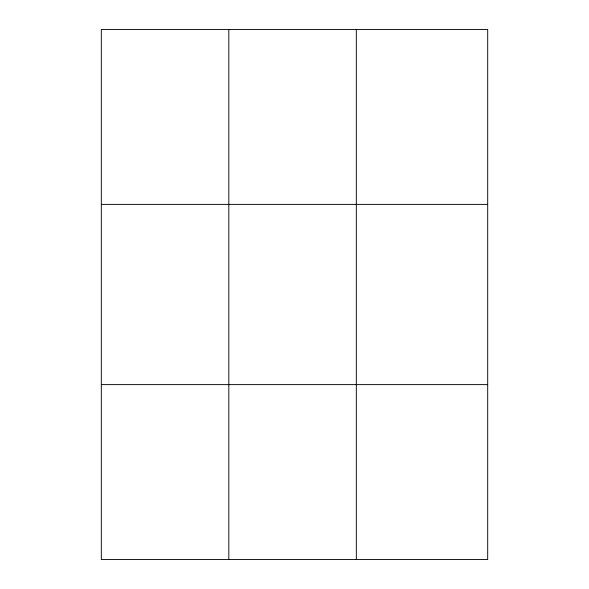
<?xml version="1.0" encoding="UTF-8"?>
<svg xmlns="http://www.w3.org/2000/svg" width="589" height="589" viewBox="0 0 589 589"><rect width="100%" height="100%" fill="white"/><g stroke="black" fill="none" stroke-linecap="round" stroke-linejoin="round"><path stroke-width="0.88" d="M228.819 559.55L228.819 29.45M356.323 559.55L356.323 29.45M101.308 204.383L487.692 204.383M101.308 384.617L487.692 384.617M487.692 29.45L487.692 559.55L101.308 559.55L101.308 29.45L487.692 29.45"/></g></svg>
